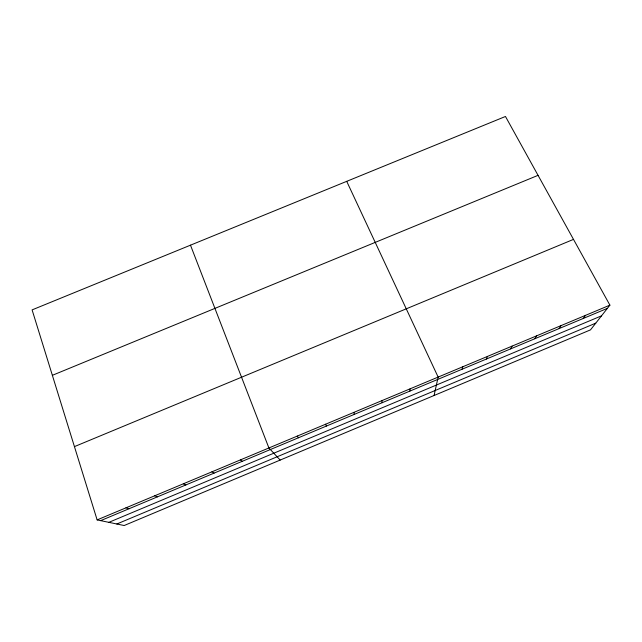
<?xml version="1.0" encoding="UTF-8"?>
<svg xmlns="http://www.w3.org/2000/svg" width="642" height="642" viewBox="0 0 642 642"><rect width="100%" height="100%" fill="white"/><g stroke="black" fill="none" stroke-linecap="round" stroke-linejoin="round"><path stroke-width="0.96" d="M409.909 391.082L410.11 388.827M434.08 395.496L438.141 377.087L346.712 181.341M462.023 369.254L462.834 366.743M486.379 359.047L487.479 356.422M510.679 348.863L512.067 346.118M534.93 338.703L536.608 335.846M559.134 328.568L561.092 325.59M583.281 318.448L585.52 315.358M609.9 305.151L590.504 329.868L124.171 525.525L97.135 519.908L32.1 309.885L505.471 116.475L609.9 305.151L97.135 519.908M100.65 520.638L607.38 308.353M108.851 522.347L601.498 315.848M116.836 524L595.768 323.151M74.44 446.615L573.499 239.386M52.363 375.321L538.052 175.338M125.944 507.846L129.114 508.721M154.674 495.809L157.499 496.82M183.339 483.803L185.827 484.959M211.932 471.83L214.075 473.122M240.453 459.881L242.259 461.317M280.177 460.073L268.902 447.964L190.481 245.172M297.286 436.078L298.418 437.788M325.598 424.226L326.393 426.071M353.838 412.397L354.296 414.379M382.006 400.6L382.134 402.719"/></g></svg>
